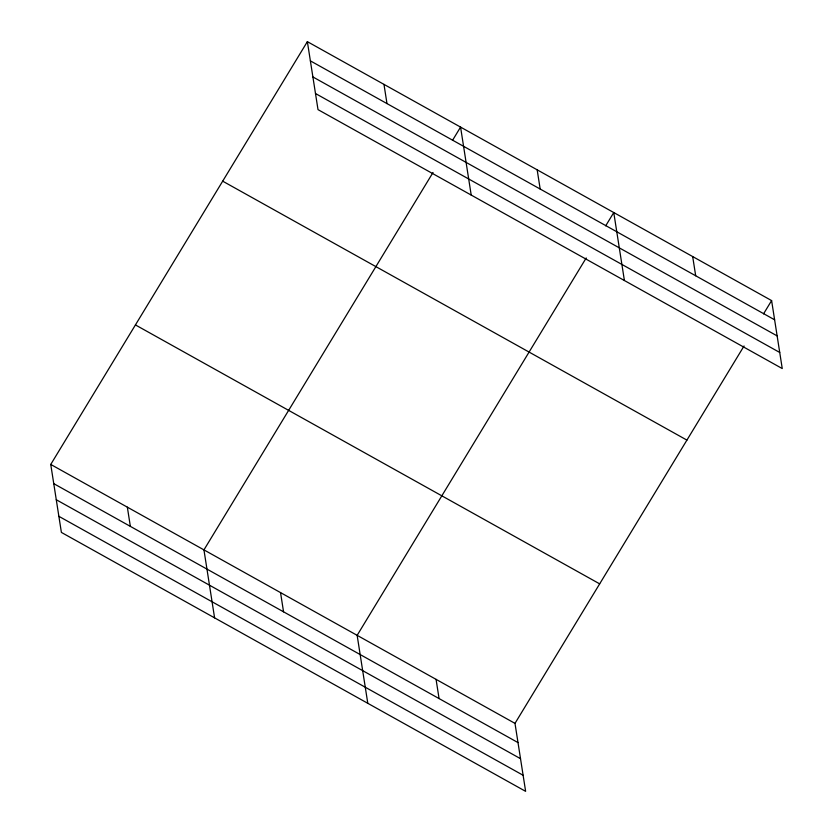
<?xml version="1.0" encoding="UTF-8"?>
<svg xmlns="http://www.w3.org/2000/svg" width="833" height="833" viewBox="0 0 833 833"><rect width="100%" height="100%" fill="white"/><g stroke="black" fill="none" stroke-linecap="round" stroke-linejoin="round"><path stroke-width="1.25" d="M744.046 345.987L514.992 723.377L525.633 791.35L61.392 532.412L50.751 464.439L307.367 41.65L771.608 300.588L782.249 368.561L318.008 109.623L307.367 41.65M433.014 172.504L203.95 549.895L214.591 617.857M452.506 140.392L460.566 127.095L471.207 195.068M586.213 257.949L357.149 635.34L367.79 703.312M605.695 225.837L613.765 212.55L624.406 280.523M763.538 313.874L771.608 300.588M310.376 60.861L774.617 319.799M312.896 76.948L777.137 335.897M315.499 93.525L779.73 352.474M222.682 181.167L686.923 440.116M135.435 324.922L599.666 583.86M50.751 464.439L514.992 723.377M53.76 483.65L517.991 742.588M56.28 499.738L520.51 758.686M58.872 516.325L523.114 775.263M692.681 256.574L695.69 275.785M537.17 169.828L540.18 189.039M383.971 84.372L386.981 103.584M436.065 679.364L439.074 698.575M280.544 592.617L283.553 611.828M127.345 507.162L130.354 526.373"/></g></svg>
